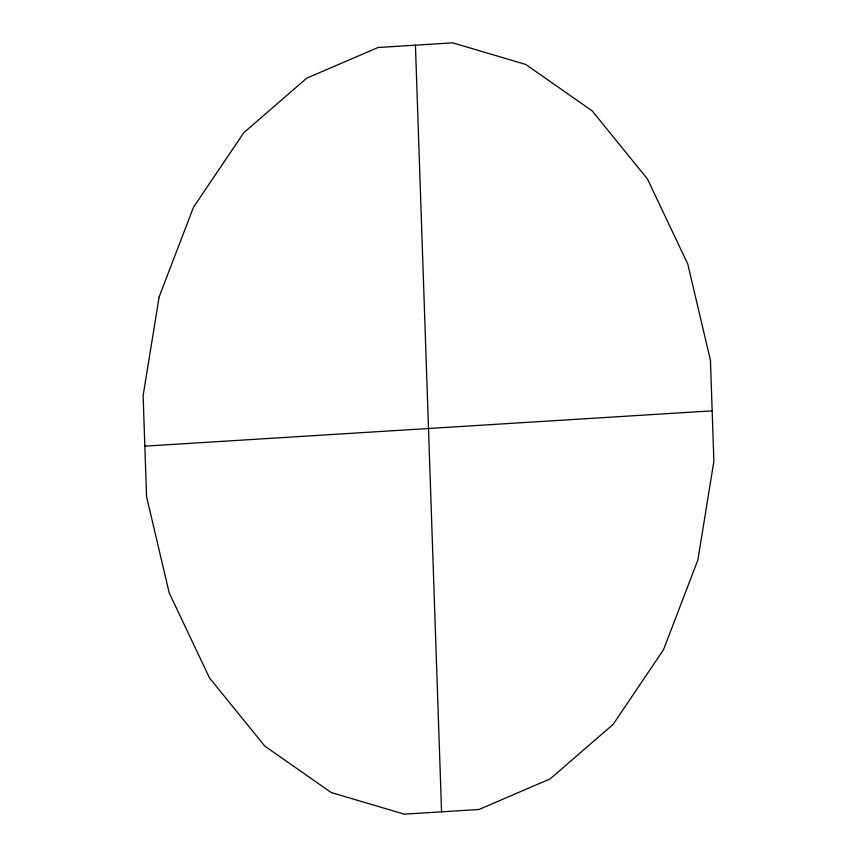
<?xml version="1.0" encoding="UTF-8"?>
<svg xmlns="http://www.w3.org/2000/svg" width="857" height="857" viewBox="0 0 857 857"><rect width="100%" height="100%" fill="white"/><g stroke="black" fill="none" stroke-linecap="round" stroke-linejoin="round"><path stroke-width="1.29" d="M144.844 446.154L712.156 410.846M415.431 45.175L441.569 811.825M159.123 296.993L143.119 395.688L146.558 496.621L169.215 592.915L209.536 677.994L264.781 746.083L331.188 792.521L404.225 814.15L478.913 809.501L550.162 778.884L613.13 724.39L663.511 649.735L697.877 560.007L713.881 461.312L710.442 360.379L687.785 264.085L647.463 179.006L592.219 110.917L525.812 64.479L452.775 42.85L378.087 47.499L306.838 78.116L243.87 132.61L193.489 207.265L159.123 296.993"/></g></svg>
